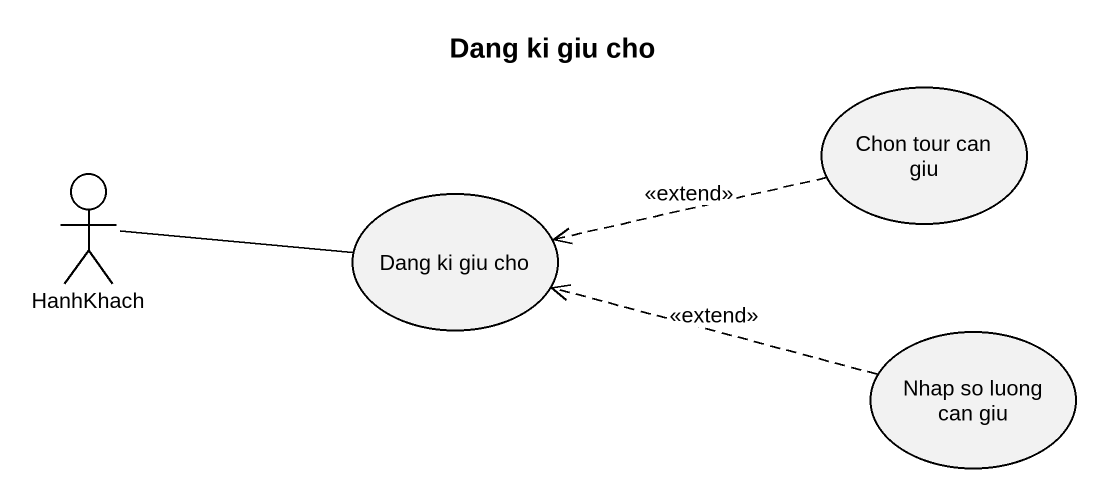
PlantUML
@startuml
title Dang ki giu cho
usecase "Chon tour can giu" as Chon_tour_can_giu
actor HanhKhach
usecase "Dang ki giu cho" as Dang_ki_giu_cho
usecase "Nhap so luong can giu" as Nhap_so_luong_can_giu
Chon_tour_can_giu .left.> Dang_ki_giu_cho : <<extend>>
HanhKhach -right- Dang_ki_giu_cho
Nhap_so_luong_can_giu .left.> Dang_ki_giu_cho : <<extend>>
@enduml
